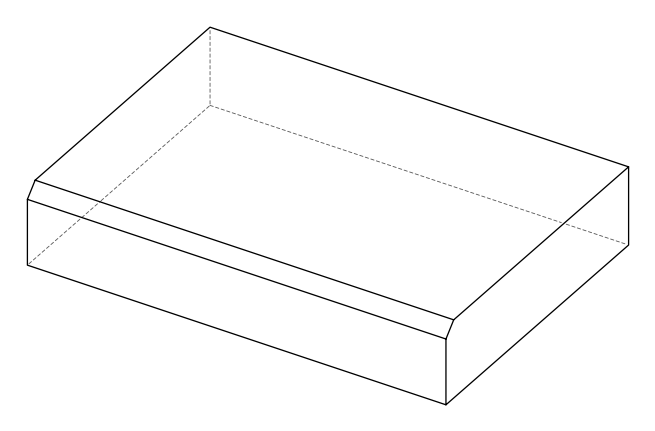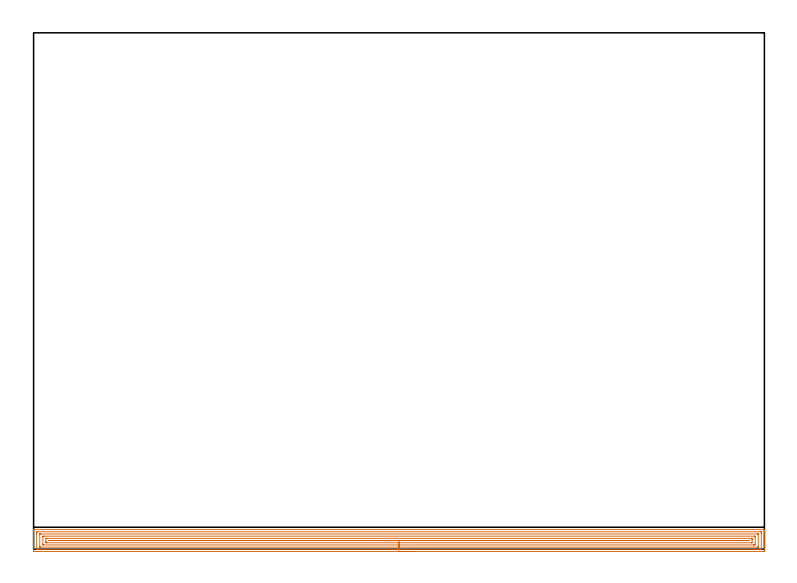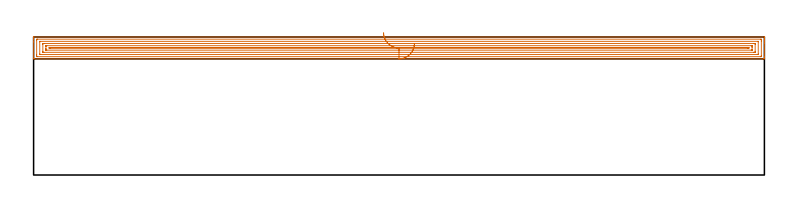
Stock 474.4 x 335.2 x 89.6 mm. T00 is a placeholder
(PLAN: 1 operations, 0 tool changes, 22.9 min)
(1 AREA_MILL | FG_CHAMFER_SURFACE | UGT0205_001 | 22.94 min | 47829 mm3)
(TOOL UGT0205_001 | Chamfer Mill 20 x 3 x 45 deg. | D20 FL50 Z2)
(OP 1 AREA_MILL)
G17 G21 G94 G90
T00 M6
G54
G17 G0 G90 X247.2 Y-1.5 S1061 M3
G43 Z99.6 H0
Z85.4
G94 G1 X247.162 Z84.528 F250.
X247.048 Z83.664
X246.859 Z82.812
X246.597 Z81.98
X246.263 Z81.174
X245.86 Z80.4
X245.392 Z79.664
X244.86 Z78.972
X244.271 Z78.329
X243.628 Z77.74
X242.936 Z77.208
X242.2 Z76.74
X241.426 Z76.337
X240.62 Z76.003
X239.788 Z75.741
X238.936 Z75.552
X238.072 Z75.438
X237.2 Z75.4
X0.633
X0.217 Y-1.497 Z75.402
X0.01 Y-1.492 Z75.406
X0. Y-1.283 Z75.615
Y9.574 Z86.469
Y10.975 Z87.871
Y11.341 Z88.236
Y12.073 Z88.973
Y12.305 Z89.205
X0.007 Y12.686 Z89.577
X0.009 Y12.697 Z89.588
X0.185 Y12.7 Z89.6
X474.215
X474.391 Y12.697 Z89.588
X474.393 Y12.686 Z89.577
X474.4 Y12.305 Z89.205
Y12.073 Z88.973
Y11.341 Z88.236
Y10.091 Z86.988
Y8.691 Z85.587
Y-0.4 Z76.498
X474.396 Y-1.024 Z75.873
X474.391 Y-1.492 Z75.406
X474.245 Y-1.496 Z75.402
X473.767 Y-1.5 Z75.4
X237.2
Y-0.086 Z76.814
X2.365 Y-0.085 Z76.815
X2.032 Y-0.079 Z76.821
X2.01 Y0.03 Z76.93
X2.003 Y0.273 Z77.173
X2.001 Y0.742 Z77.642
X2. Y1.158 Z78.058
X2.001 Y10.458 Z87.358
X2.003 Y10.871 Z87.771
X2.012 Y11.279 Z88.179
X2.421 Y11.285 Z88.185
X2.478
X472.035
X472.368 Y11.279 Z88.179
X472.39 Y11.17 Z88.07
X472.397 Y10.927 Z87.827
X472.399 Y10.458 Z87.358
X472.4 Y10.041 Z86.941
X472.399 Y0.742 Z77.642
X472.397 Y0.329 Z77.229
X472.388 Y-0.079 Z76.821
X471.979 Y-0.085 Z76.815
X471.922
X237.2 Y-0.086 Z76.814
Y1.328 Z78.228
X4.21 Y1.329 Z78.229
X4.11 Y1.33 Z78.23
X4.031 Y1.333 Z78.233
X4.014 Y1.335 Z78.235
X4.009 Y1.359 Z78.259
X4.005 Y1.418 Z78.318
X4.001 Y1.625 Z78.525
Y9.574 Z86.474
X4.002 Y9.78 Z86.68
X4.009 Y9.85 Z86.75
X4.012 Y9.865 Z86.765
X4.024 Y9.867 Z86.767
X4.06 Y9.869 Z86.769
X4.21 Y9.871 Z86.771
X470.19
X470.29 Y9.87 Z86.77
X470.369 Y9.867 Z86.767
X470.386 Y9.865 Z86.765
X470.391 Y9.84 Z86.74
X470.395 Y9.782 Z86.682
X470.399 Y9.574 Z86.474
Y1.625 Z78.525
X470.398 Y1.42 Z78.32
X470.391 Y1.35 Z78.25
X470.388 Y1.335 Z78.235
X470.376 Y1.333 Z78.233
X470.34 Y1.331 Z78.231
X470.19 Y1.329 Z78.229
X237.2 Y1.328 Z78.228
Y2.743 Z79.643
X6.656
X6.137 Y2.747 Z79.647
X6.021 Y2.749 Z79.649
X6.01 Y2.951 Z79.851
X6. Y3.391 Z80.291
Y7.807 Z84.707
X6.01 Y8.249 Z85.149
X6.026 Y8.45 Z85.35
X6.239 Y8.454 Z85.354
X6.893 Y8.457 Z85.357
X7.13
X467.744
X468.263 Y8.453 Z85.353
X468.379 Y8.45 Z85.35
X468.39 Y8.249 Z85.149
X468.4 Y7.809 Z84.709
Y3.393 Z80.293
X468.39 Y2.951 Z79.851
X468.374 Y2.75 Z79.65
X468.161 Y2.746 Z79.646
X467.507 Y2.743 Z79.643
X467.27
X237.2
Y4.157 Z81.057
X8.562
X8.323 Y4.158 Z81.058
X8.163 Y4.16 Z81.06
X8.037 Y4.164 Z81.064
X8.009 Y4.17 Z81.07
X8.007 Y4.18 Z81.08
X8.004 Y4.275 Z81.175
X8. Y4.949 Z81.849
Y5.158 Z82.058
Y6.715 Z83.615
X8.001 Y6.925 Z83.825
X8.003 Y7.009 Z83.909
X8.006 Y7.029 Z83.929
X8.008 Y7.034 Z83.934
X8.044 Y7.036 Z83.936
X8.203 Y7.04 Z83.94
X8.443 Y7.043 Z83.943
X8.562
X465.838
X466.077 Y7.042 Z83.942
X466.237 Y7.039 Z83.939
X466.363 Y7.036 Z83.936
X466.391 Y7.03 Z83.93
X466.393 Y7.02 Z83.92
X466.396 Y6.925 Z83.825
X466.4 Y6.251 Z83.151
Y6.042 Z82.942
Y4.485 Z81.385
X466.399 Y4.275 Z81.175
X466.397 Y4.191 Z81.091
X466.394 Y4.171 Z81.071
X466.392 Y4.166 Z81.066
X466.355 Y4.164 Z81.064
X466.197 Y4.16 Z81.06
X465.957 Y4.157 Z81.057
X465.837
X237.2
Y5.571 Z82.471
X10.889
X10.471 Y5.572 Z82.472
X10.049 Y5.575 Z82.475
X10.01 Y5.578 Z82.478
X10.007 Y5.616 Z82.516
X10.413 Y5.627 Z82.527
X10.471 Y5.628 Z82.528
X463.929 Y5.629 Z82.529
X464.351 Y5.625 Z82.525
X464.39 Y5.622 Z82.522
X464.393 Y5.583 Z82.483
X464.341 Y5.578 Z82.478
X463.929 Y5.574 Z82.474
X463.511 Y5.571 Z82.471
X237.2
X236.328 Z82.509
X235.464 Z82.623
X234.612 Z82.812
X233.78 Z83.074
X232.974 Z83.408
X232.2 Z83.811
X231.464 Z84.28
X230.772 Z84.811
X230.129 Z85.4
X229.54 Z86.043
X229.008 Z86.735
X228.54 Z87.471
X228.137 Z88.245
X227.803 Z89.051
X227.541 Z89.883
X227.352 Z90.735
X227.238 Z91.6
X227.2 Z92.471
G0 Z99.6
M5
M2
